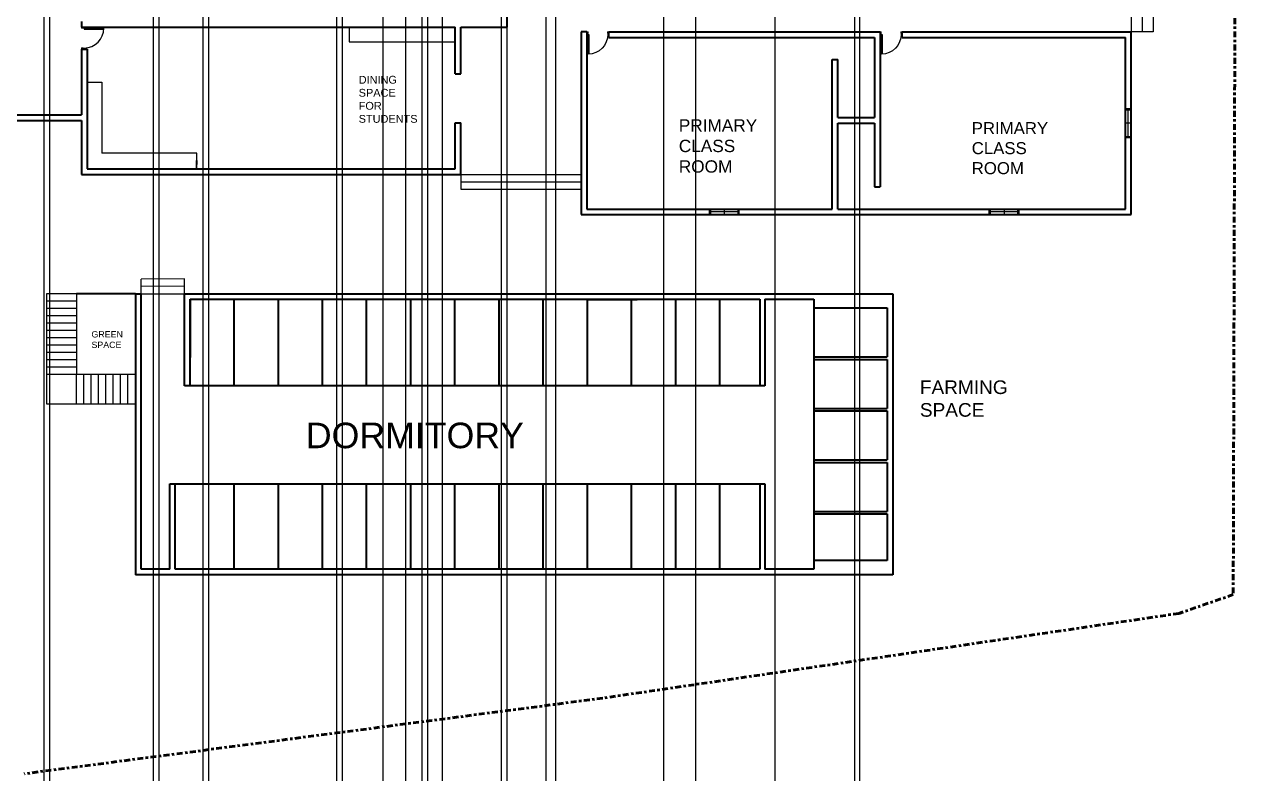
# Model space of a CAD drawing. Header units: metres. Extents: x 9 to 942, y 34 to 176.
# Drawn here: x 624.95 to 674.43, y 86.12 to 116.69 of the extents above; entities that cross this region are included whole.
import ezdxf

# ---------------------------------------------------------------- set-up
doc = ezdxf.new("R2010")
doc.units = ezdxf.units.M
doc.header["$LTSCALE"] = 0.01
doc.header["$MEASUREMENT"] = 0
doc.linetypes.add('ACAD_ISO04W100', pattern=[30, 24, -3, 0, -3])
for name, color, linetype in [('door space', 1, 'Continuous'), ('ELEVATION', 4, 'Continuous'), ('INBUILD', 81, 'Continuous'), ('SECTION LINE', 1, 'Continuous'), ('STAIR', 231, 'Continuous'), ('TEXT', 141, 'Continuous'), ('WINDOW', 10, 'Continuous')]:
    doc.layers.add(name, color=color, linetype=linetype)
doc.layers.add('SITE BOUNDARY', color=6, linetype='ACAD_ISO04W100', lineweight=60)
doc.layers.add('WALL', color=2, linetype='Continuous', lineweight=40)
doc.styles.get("Standard").update_dxf_attribs({"font": 'arial.ttf'})

msp = doc.modelspace()

# ---------------------------------------------------------------- linework, layer by layer
for p, q in [((659.852, 116.383), (659.852, 112.884)), ((647.892, 116.154), (647.892, 116.154)), ((627.518, 115.674), (627.518, 112.991)), ((627.518, 112.991), (627.52, 112.991)), ((647.892, 108.924), (651.892, 108.924))]:
    msp.add_line(p, q)
at = {"layer": 'Defpoints'}
msp.add_line((659.852, 116.382), (659.622, 116.383), dxfattribs=at)
at = {"layer": 'door space'}
for p, q in [((627.29, 116.574), (627.29, 116.524)), ((627.39, 116.574), (627.29, 116.574)), ((627.35, 116.524), (627.29, 116.524)), ((627.39, 116.529), (627.35, 116.529)), ((627.35, 116.524), (627.35, 116.529)), ((627.39, 116.529), (627.39, 116.574)), ((628.2, 116.529), (627.39, 116.529)), ((627.39, 116.529), (627.39, 116.494)), ((627.39, 116.494), (628.2, 116.494)), ((647.889, 116.374), (647.939, 116.375)), ((647.89, 116.274), (647.889, 116.374)), ((647.935, 116.275), (647.89, 116.274)), ((647.935, 116.275), (647.935, 116.315)), ((647.94, 116.315), (647.935, 116.315)), ((647.943, 115.465), (647.935, 116.275)), ((647.935, 116.275), (647.97, 116.275)), ((647.94, 116.315), (647.939, 116.375)), ((647.97, 116.275), (647.978, 115.465)), ((648.739, 116.383), (648.789, 116.383)), ((648.739, 116.383), (648.74, 116.323)), ((648.745, 116.323), (648.74, 116.323)), ((648.745, 116.323), (648.745, 116.283)), ((648.79, 116.283), (648.745, 116.283)), ((648.789, 116.383), (648.79, 116.283)), ((659.848, 116.374), (659.898, 116.375)), ((659.849, 116.274), (659.848, 116.374)), ((659.894, 116.275), (659.849, 116.274)), ((659.894, 116.275), (659.893, 116.315)), ((659.898, 116.315), (659.893, 116.315)), ((659.902, 115.465), (659.894, 116.275)), ((659.894, 116.275), (659.929, 116.275)), ((659.898, 116.315), (659.898, 116.375)), ((659.929, 116.275), (659.937, 115.465)), ((660.698, 116.383), (660.748, 116.383)), ((660.698, 116.383), (660.698, 116.323)), ((660.703, 116.323), (660.698, 116.323)), ((660.703, 116.323), (660.704, 116.283)), ((660.749, 116.283), (660.704, 116.283)), ((660.748, 116.383), (660.749, 116.283)), ((627.29, 115.724), (627.29, 115.674)), ((627.29, 115.724), (627.35, 115.724)), ((627.29, 115.674), (627.39, 115.674)), ((627.35, 115.719), (627.35, 115.724)), ((627.35, 115.719), (627.39, 115.719)), ((627.39, 115.674), (627.39, 115.719))]:
    msp.add_line(p, q, dxfattribs=at)
msp.add_ellipse((627.39, 116.529), major_axis=(0.573, 0.573), ratio=1, start_param=3.926991, end_param=5.497787, dxfattribs=at)
at = {"layer": 'door space', "extrusion": (0, 0, -1)}
for centre in [(647.935, 116.275), (659.894, 116.275)]:
    msp.add_ellipse(centre, major_axis=(-0.567, -0.578), ratio=1, start_param=3.926991, end_param=5.497787, dxfattribs=at)
at = {"layer": 'ELEVATION'}
msp.add_line((638.195, 116.576), (638.195, 116.574), dxfattribs=at)
for p in [(639.571, 163.657), (640.501, 163.52), (641.989, 163.301), (646.219, 162.677), (646.614, 162.619), (651.014, 161.97), (652.321, 161.778), (655.551, 161.302)]:
    msp.add_ray(p, (0, -1), dxfattribs=at)
at = {"layer": 'INBUILD'}
for p, q in [((638.195, 116.574), (638.195, 115.974)), ((638.195, 115.974), (642.52, 115.974)), ((627.518, 114.332), (628.118, 114.332)), ((628.118, 114.332), (628.118, 111.433)), ((631.984, 111.433), (628.118, 111.433)), ((631.984, 111.133), (631.984, 111.433)), ((631.984, 111.133), (631.982, 110.781)), ((631.982, 110.781), (631.982, 111.133)), ((631.982, 111.133), (631.984, 111.133))]:
    msp.add_line(p, q, dxfattribs=at)
at = {"layer": 'SECTION LINE'}
for p in [(625.755, 165.107), (625.985, 165.134), (630.205, 165.038), (630.435, 165.004), (632.241, 164.738), (632.471, 164.704), (637.68, 163.936), (637.91, 163.902), (641.165, 163.422), (641.401, 163.387), (644.401, 162.945), (644.63, 162.912), (658.811, 160.821), (659.011, 160.792)]:
    msp.add_ray(p, (0, -1), dxfattribs=at)
at = {"layer": 'SITE BOUNDARY'}
for p, q in [((674.429, 158.519), (674.246, 93.425)), ((674.246, 93.425), (672.035, 92.659)), ((672.035, 92.659), (648.543, 89.204)), ((648.543, 89.204), (624.954, 86.119))]:
    msp.add_line(p, q, dxfattribs=at)
at = {"layer": 'STAIR'}
for p, q in [((670.082, 118.384), (670.082, 116.384)), ((670.532, 118.384), (670.532, 116.384)), ((670.982, 118.384), (670.982, 116.384)), ((670.982, 116.384), (670.082, 116.384)), ((642.75, 110.56), (647.662, 110.56)), ((642.75, 110.56), (642.75, 109.96)), ((642.75, 110.26), (647.662, 110.26)), ((642.75, 109.96), (647.662, 109.96)), ((631.483, 106.3), (629.72, 106.293)), ((629.72, 105.693), (629.72, 106.293)), ((631.484, 106), (629.721, 105.993)), ((631.483, 105.7), (631.483, 106.3)), ((627.083, 105.7), (625.859, 105.7)), ((625.859, 105.7), (625.859, 102.401)), ((627.083, 105.4), (625.883, 105.4)), ((627.083, 105.7), (627.083, 102.4)), ((629.72, 105.693), (631.483, 105.693)), ((629.72, 105.693), (629.72, 105.693)), ((627.083, 105.1), (625.883, 105.1)), ((627.059, 104.801), (625.859, 104.801)), ((627.059, 104.501), (625.859, 104.501)), ((627.059, 104.201), (625.859, 104.201)), ((627.059, 103.901), (625.859, 103.901)), ((627.059, 103.601), (625.859, 103.601)), ((627.059, 103.301), (625.859, 103.301)), ((627.059, 103.001), (625.859, 103.001)), ((627.059, 102.701), (625.859, 102.701)), ((629.459, 102.401), (625.859, 102.401)), ((625.859, 102.401), (625.859, 101.201)), ((627.642, 102.405), (626.442, 102.405)), ((627.083, 101.2), (627.083, 102.4)), ((627.383, 101.2), (627.383, 102.4)), ((627.683, 101.2), (627.683, 102.4)), ((627.983, 101.2), (627.983, 102.4)), ((628.283, 101.2), (628.283, 102.4)), ((628.583, 101.2), (628.583, 102.4)), ((628.583, 101.2), (628.583, 102.4)), ((628.883, 101.2), (628.883, 102.4)), ((629.183, 101.2), (629.183, 102.4)), ((625.859, 101.201), (629.459, 101.201))]:
    msp.add_line(p, q, dxfattribs=at)
at = {"layer": 'WALL'}
for p, q in [((644.631, 118.384), (644.631, 116.574)), ((627.29, 116.804), (627.29, 116.574)), ((627.29, 116.574), (642.52, 116.574)), ((642.52, 114.674), (642.52, 116.574)), ((642.75, 114.674), (642.75, 116.574)), ((642.75, 116.574), (644.631, 116.574)), ((647.662, 116.384), (647.662, 108.924)), ((647.892, 116.383), (647.662, 116.383)), ((647.892, 116.383), (647.892, 116.153)), ((648.792, 116.384), (659.852, 116.384)), ((648.792, 116.153), (648.792, 116.383)), ((659.852, 116.384), (659.852, 110.054)), ((660.752, 116.382), (670.082, 116.384)), ((660.752, 116.152), (660.752, 116.382)), ((670.082, 108.924), (670.082, 116.384)), ((647.892, 116.154), (647.892, 109.154)), ((648.792, 116.154), (659.619, 116.154)), ((659.619, 116.154), (659.619, 112.882)), ((659.852, 116.152), (659.852, 116.152)), ((660.752, 116.154), (669.852, 116.154)), ((669.852, 109.154), (669.852, 116.154)), ((627.29, 115.674), (627.52, 115.674)), ((627.29, 115.674), (627.29, 112.991)), ((627.52, 115.674), (627.52, 110.79)), ((657.892, 115.254), (658.122, 115.254)), ((657.892, 109.154), (657.892, 115.254)), ((658.122, 112.884), (658.122, 115.254)), ((627.518, 114.674), (627.52, 114.674)), ((642.52, 114.674), (642.75, 114.674)), ((627.518, 113.674), (627.52, 113.674)), ((623.657, 112.991), (627.29, 112.991)), ((658.122, 112.884), (659.619, 112.884)), ((659.622, 112.882), (659.619, 112.882)), ((659.849, 112.884), (659.852, 112.884)), ((623.427, 112.761), (627.29, 112.761)), ((627.29, 112.761), (627.29, 110.56)), ((642.52, 112.674), (642.75, 112.674)), ((642.52, 110.79), (642.52, 112.674)), ((642.75, 110.56), (642.75, 112.674)), ((658.122, 109.154), (658.122, 112.654)), ((658.122, 112.654), (659.619, 112.654)), ((659.619, 112.654), (659.619, 110.054)), ((627.29, 110.56), (642.75, 110.56)), ((627.52, 110.79), (642.52, 110.79)), ((659.619, 110.284), (659.622, 110.284)), ((659.619, 110.054), (659.852, 110.054)), ((647.662, 108.924), (670.082, 108.924)), ((647.892, 109.154), (657.892, 109.154)), ((658.122, 109.154), (669.852, 109.154)), ((629.49, 105.693), (627.083, 105.693)), ((629.49, 105.693), (629.72, 105.693)), ((629.49, 105.693), (629.49, 94.233)), ((629.72, 94.463), (629.72, 105.693)), ((631.483, 105.7), (655.343, 105.7)), ((631.483, 101.945), (631.483, 105.7)), ((631.713, 105.47), (631.713, 103.099)), ((631.713, 101.945), (631.713, 105.47)), ((631.713, 105.47), (654.95, 105.47)), ((633.513, 101.945), (633.513, 105.47)), ((635.313, 101.945), (635.313, 105.47)), ((637.113, 101.945), (637.113, 105.47)), ((638.913, 101.945), (638.913, 105.47)), ((638.913, 101.945), (638.913, 105.47)), ((640.713, 101.945), (640.713, 105.47)), ((642.213, 105.47), (642.213, 105.47)), ((642.213, 105.47), (642.213, 105.47)), ((642.213, 105.47), (642.213, 105.47)), ((642.213, 105.47), (642.213, 105.47)), ((642.513, 101.945), (642.513, 105.47)), ((644.313, 101.945), (644.313, 105.47)), ((646.113, 101.945), (646.113, 105.47)), ((647.913, 101.945), (647.913, 105.47)), ((647.92, 105.463), (649.95, 105.463)), ((649.713, 101.945), (649.713, 105.47)), ((651.513, 101.945), (651.513, 105.47)), ((653.313, 101.945), (653.313, 105.47)), ((654.95, 105.47), (654.95, 101.945)), ((655.15, 105.47), (655.15, 101.945)), ((655.15, 105.47), (657.143, 105.47)), ((655.343, 105.7), (657.143, 105.7)), ((657.143, 105.7), (660.373, 105.7)), ((657.143, 105.47), (657.143, 94.47)), ((660.373, 105.7), (660.373, 94.233)), ((657.143, 105.12), (660.143, 105.12)), ((660.143, 105.12), (660.143, 103.12)), ((657.143, 103.12), (660.143, 103.12)), ((657.143, 103.02), (660.143, 103.02)), ((660.143, 103.02), (660.143, 101.02)), ((655.15, 101.945), (631.483, 101.945)), ((631.713, 101.945), (631.713, 101.945)), ((657.143, 101.02), (660.143, 101.02)), ((657.143, 100.92), (660.143, 100.92)), ((660.143, 100.92), (660.143, 98.92)), ((657.143, 98.92), (660.143, 98.92)), ((657.143, 98.82), (660.143, 98.82)), ((660.143, 98.82), (660.143, 96.82)), ((630.883, 94.47), (630.883, 97.945)), ((630.883, 97.945), (655.15, 97.945)), ((631.113, 94.47), (631.113, 97.945)), ((633.513, 94.47), (633.513, 97.945)), ((635.313, 94.47), (635.313, 97.945)), ((637.113, 94.47), (637.113, 97.945)), ((638.913, 94.47), (638.913, 97.945)), ((640.713, 94.47), (640.713, 97.945)), ((642.513, 94.47), (642.513, 97.945)), ((644.313, 94.47), (644.313, 97.945)), ((646.113, 94.47), (646.113, 97.945)), ((647.913, 94.47), (647.913, 97.945)), ((649.713, 94.47), (649.713, 97.945)), ((651.513, 94.47), (651.513, 97.945)), ((653.313, 94.47), (653.313, 97.945)), ((654.95, 97.945), (654.95, 94.47)), ((655.15, 97.945), (655.15, 94.47)), ((657.143, 96.82), (660.143, 96.82)), ((657.143, 96.72), (660.143, 96.72)), ((660.143, 96.72), (660.143, 94.813)), ((660.143, 94.813), (657.143, 94.813)), ((660.373, 94.233), (629.49, 94.233)), ((630.883, 94.47), (629.72, 94.47)), ((649.713, 94.47), (631.113, 94.47)), ((654.95, 94.47), (649.713, 94.47)), ((657.143, 94.47), (655.15, 94.47))]:
    msp.add_line(p, q, dxfattribs=at)
at = {"layer": 'WINDOW'}
for p, q in [((669.852, 112.054), (669.852, 113.254)), ((669.852, 113.254), (670.082, 113.254)), ((669.852, 113.204), (670.082, 113.204)), ((669.967, 112.104), (669.967, 113.204)), ((670.082, 113.254), (670.082, 112.054)), ((670.082, 112.654), (669.852, 112.654)), ((670.082, 112.054), (670.082, 112.654)), ((670.082, 112.104), (669.852, 112.104)), ((670.082, 112.054), (669.852, 112.054)), ((652.892, 108.924), (652.892, 109.154)), ((652.892, 109.154), (654.092, 109.154)), ((654.092, 108.924), (652.892, 108.924)), ((652.942, 108.924), (652.942, 109.154)), ((654.042, 109.039), (652.942, 109.039)), ((654.092, 109.154), (653.492, 109.154)), ((653.492, 109.154), (653.492, 108.924)), ((654.042, 109.154), (654.042, 108.924)), ((654.092, 109.154), (654.092, 108.924)), ((664.3, 108.923), (664.3, 109.153)), ((664.3, 109.153), (665.5, 109.153)), ((665.5, 108.923), (664.3, 108.923)), ((664.35, 108.923), (664.35, 109.153)), ((665.45, 109.038), (664.35, 109.038)), ((665.5, 109.153), (664.9, 109.153)), ((664.9, 109.153), (664.9, 108.923)), ((665.45, 109.153), (665.45, 108.923)), ((665.5, 109.153), (665.5, 108.923))]:
    msp.add_line(p, q, dxfattribs=at)

# ---------------------------------------------------------------- texts
at = {"layer": 'TEXT', "attachment_point": 1}
for s, width, gutter_width, insert, char_height in [('DINING SPACE FOR STUDENTS', 0.18266, 1.594, (638.589, 114.585), 0.31887), ('PRIMARY CLASS ROOM', 0.01793, 2.512, (651.641, 112.815), 0.50248), ('PRIMARY CLASS ROOM', 0.01747, 2.448, (663.584, 112.697), 0.4896), ('GREEN SPACE', 0.38616, 1.29, (627.694, 104.172), 0.25804), ('FARMING SPACE', 0.0644, 2.777, (661.47, 102.163), 0.55538), ('DORMITORY', 0.50613, 5.207, (636.435, 100.439), 1.0413)]:
    msp.add_mtext_dynamic_manual_height_columns(s, width=width, gutter_width=gutter_width, heights=[0], dxfattribs=dict(at, insert=insert, char_height=char_height))

doc.saveas('drawing.dxf')
